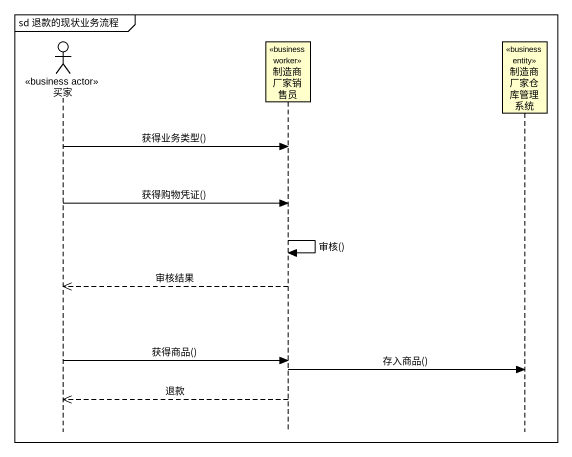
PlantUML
@startuml
mainframe sd 退款的现状业务流程
hide footbox
actor 买家 <<business actor>>
participant 制造商厂家销售员 <<business worker>>
participant 制造商厂家仓库管理系统 <<business entity>>

买家 -> 制造商厂家销售员 : 获得业务类型()
买家 -> 制造商厂家销售员 : 获得购物凭证()
制造商厂家销售员 -> 制造商厂家销售员 : 审核()
制造商厂家销售员 -->> 买家 : 审核结果
买家 -> 制造商厂家销售员 : 获得商品()
制造商厂家销售员 -> 制造商厂家仓库管理系统 : 存入商品()
制造商厂家销售员 -->> 买家 : 退款
@enduml
